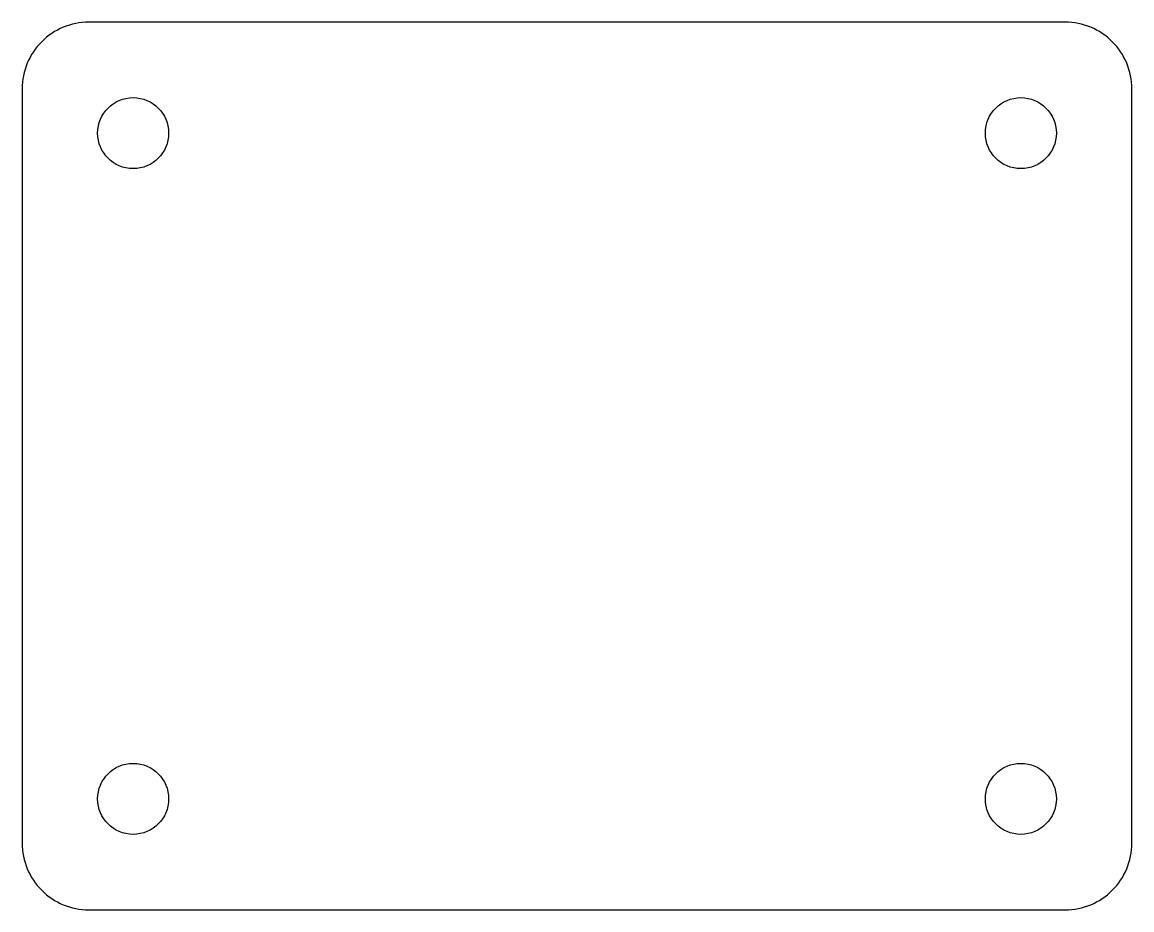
# Model space of a CAD drawing. Header units: millimetres. Extents: x -25 to 25, y 20 to 60.
import ezdxf

# ---------------------------------------------------------------- set-up
doc = ezdxf.new("R2010")
doc.units = ezdxf.units.MM
doc.layers.get('0').update_dxf_attribs({"linetype": 'CONTINUOUS'})

msp = doc.modelspace()

# ---------------------------------------------------------------- linework, layer by layer
msp.add_lwpolyline([(22, 20, 0.414214), (25, 23), (25, 57, 0.414214), (22, 60), (-22, 60, 0.414214), (-25, 57), (-25, 23, 0.414214), (-22, 20)], format="xyb", close=True)
for centre in [(-20, 55), (20, 55), (-20, 25), (20, 25)]:
    msp.add_circle(centre, 1.6)

doc.saveas('drawing.dxf')
